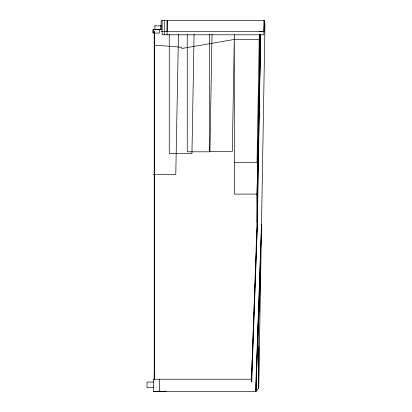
<?xml version="1.0" encoding="UTF-8"?>
<svg xmlns="http://www.w3.org/2000/svg" width="412" height="412" viewBox="0 0 412 412"><rect width="100%" height="100%" fill="white"/><g stroke="black" fill="none" stroke-linecap="round" stroke-linejoin="round"><path stroke-width="0.62" d="M258.844 346.672L258.721 388.222L255.929 391.4L153.434 391.4L153.434 379.246L251.742 379.246L251.742 382.042L257.346 224.282L260.605 34.299M258.947 311.513L258.973 301.285M153.084 33.048L153.084 29.556L159.336 29.597L159.315 33.089L153.063 33.048L153.084 29.556L161.993 29.556M154.294 370.996L154.227 379.246L154.227 31.503L154.577 31.503L154.577 379.246L154.588 377.979M194.073 34.206L191.951 153.614L169.26 153.614L169.26 34.273M212.02 34.325L209.935 151.812L187.244 151.812L187.244 34.278M178.463 34.294L175.775 174.492L153.084 174.492M259.333 34.33L257.047 162.56L234.356 162.56M257.376 223.515L257 224.282L257.346 224.282L251.49 379.478L257 224.282L257.047 194.093L259.812 49.95L259.642 34.33L259.591 49.105L260.353 49.162L259.699 83.214M259.169 110.843L257.047 221.352L257.289 223.695M259.23 107.63L259.514 92.855M167.071 31.647L167.308 20.6M257.294 219.143L257.047 194.093L260.353 49.162L259.812 49.95L259.823 53.169M160.974 29.716L161.159 20.6L264.525 20.6L264.973 24.102L258.721 388.222L258.736 305.956L255.929 391.4L255.929 382.042L261.538 224.355L255.929 391.4M256.13 385.457L256.594 373.936M258.54 325.928L260.714 272.162M264.283 21.769L264.525 20.6L263.886 31.796L259.23 31.647M257.268 219.452L257.279 222.387M165.979 391.194L159.583 391.4L159.583 379.246M153.434 391.4L160.5 391.189M154.515 25.858L161.504 25.858M160.927 31.647L263.896 31.647M154.577 45.464L159.233 45.464L181.574 47.277L181.774 48.487L234.356 39.428L257.196 39.434L259.225 39.938L259.591 49.105L259.555 34.33M257.047 194.093L234.356 194.093L234.356 34.67L232.306 151.358L209.615 151.358L209.615 34.309M153.434 382.042L147.027 382.042L147.027 387.625L153.434 387.625M259.833 57.675L259.838 59.606M264.525 20.6L264.525 24.303M263.896 20.6L263.896 34.788L162.132 34.788L162.132 20.6M260.152 34.098L260.152 49.306M167.071 20.6L167.071 34.788M164.27 20.6L164.27 34.788M160.927 25.858L160.927 29.716M154.922 25.858L154.922 29.716"/></g></svg>
